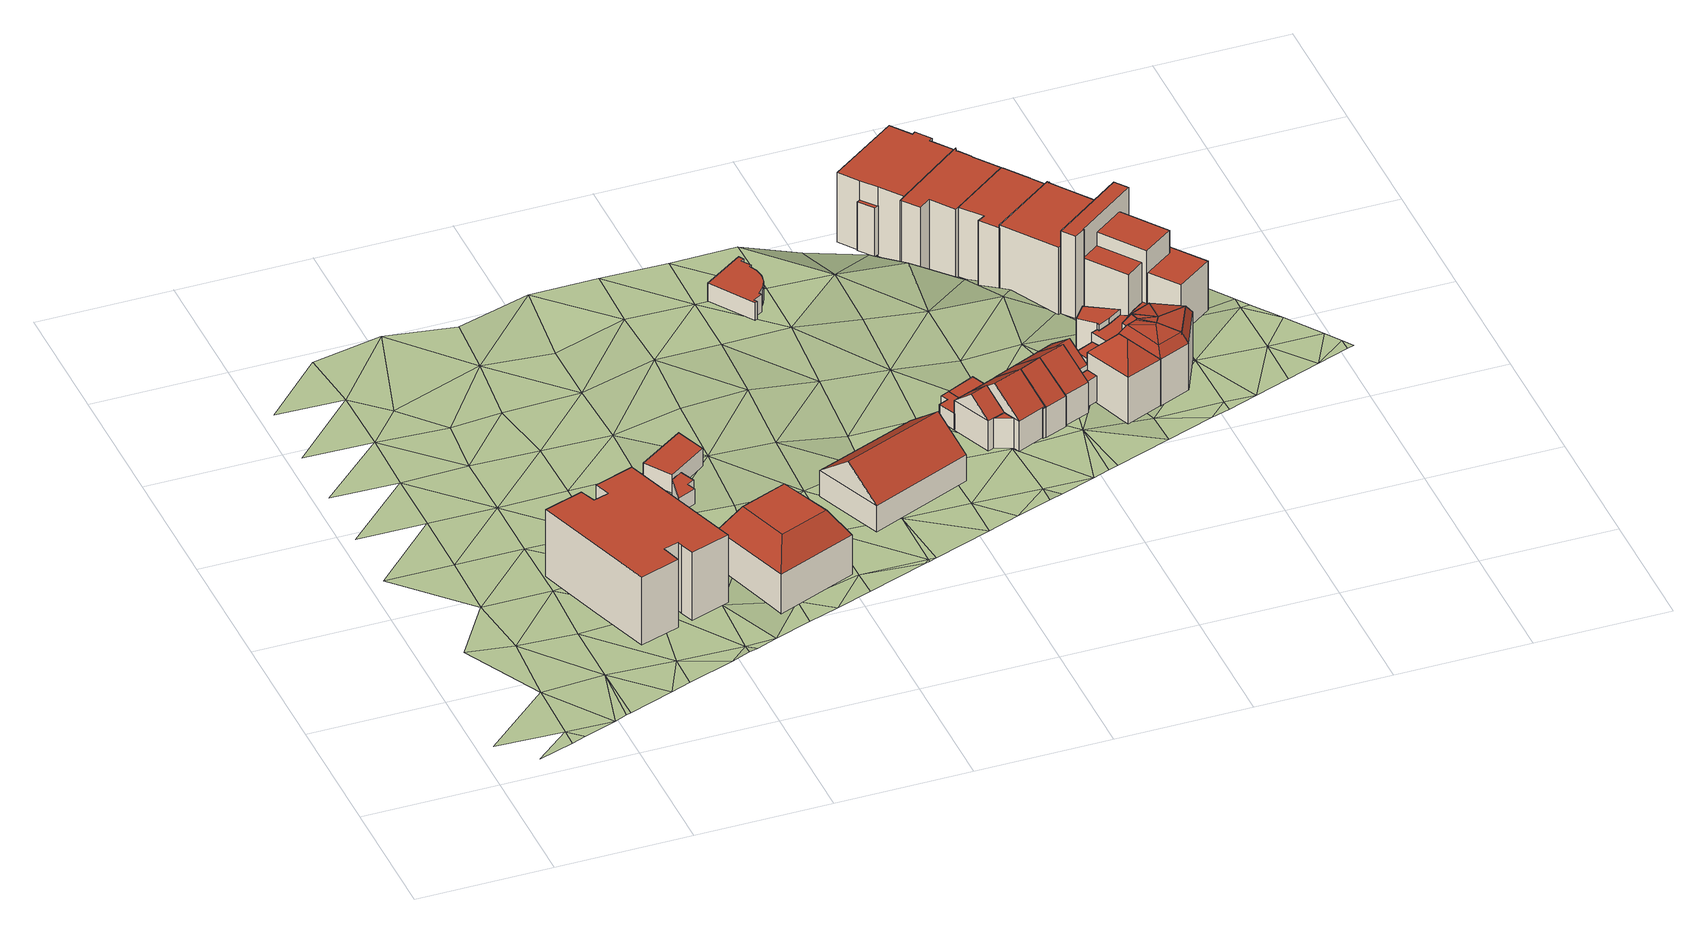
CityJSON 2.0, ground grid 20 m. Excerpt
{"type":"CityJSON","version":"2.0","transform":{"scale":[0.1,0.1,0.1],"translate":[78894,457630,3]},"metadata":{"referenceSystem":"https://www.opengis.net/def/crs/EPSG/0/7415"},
"CityObjects":{
"building1":{"type":"Building","attributes":{"roofType":"1000","RelativeEavesHeight":11.22,"RelativeRidgeHeight":11.22,"AbsoluteEavesHeight":17.05,"AbsoluteRidgeHeight":17.05},"geometry":[{"type":"Solid","lod":"2","boundaries":[[[[0,1,2,3]],[[1,4,5,2]],[[4,6,7,5]],[[6,8,9,7]],[[8,10,11,9]],[[10,12,13,11]],[[12,14,15,13]],[[14,16,17,15]],[[16,18,19,17]],[[18,20,21,19]],[[20,22,23,21]],[[22,24,25,23]],[[24,0,3,25]],[[24,22,20,18,16,14,12,10,8,6,4,1,0]],[[3,2,5,7,9,11,13,15,17,19,21,23,25]]]],"semantics":{"surfaces":[{"type":"WallSurface"},{"type":"RoofSurface","Direction":0,"Slope":90},{"type":"GroundSurface"}],"values":[[0,0,0,0,0,0,0,0,0,0,0,0,0,1,2]]}}]},
"building2":{"type":"Building","attributes":{"roofType":"1000","RelativeEavesHeight":2.49,"RelativeRidgeHeight":2.49,"AbsoluteEavesHeight":8.57,"AbsoluteRidgeHeight":8.57},"geometry":[{"type":"Solid","lod":"2","boundaries":[[[[26,27,28,29]],[[27,30,31,28]],[[30,32,33,31]],[[32,34,35,33]],[[34,36,37,35]],[[36,26,29,37]],[[36,34,32,30,27,26]],[[29,28,31,33,35,37]]]],"semantics":{"surfaces":[{"type":"WallSurface"},{"type":"RoofSurface","Direction":0,"Slope":90},{"type":"GroundSurface"}],"values":[[0,0,0,0,0,0,1,2]]}}]},
"building3":{"type":"Building","attributes":{"roofType":"1040","RelativeEavesHeight":6.53,"RelativeRidgeHeight":10.47,"AbsoluteEavesHeight":11.73,"AbsoluteRidgeHeight":15.67},"geometry":[{"type":"Solid","lod":"2","boundaries":[[[[38,39,40,41]],[[39,42,43,40]],[[42,44,45,43]],[[44,38,41,45]],[[39,38,46,47]],[[42,39,47,48]],[[44,42,48,49]],[[38,44,49,46]],[[48,47,46,49]],[[41,40,43,45]]]],"semantics":{"surfaces":[{"type":"WallSurface"},{"type":"RoofSurface","Direction":157.94,"Slope":32.04},{"type":"RoofSurface","Direction":251.34,"Slope":31.3},{"type":"RoofSurface","Direction":338.25,"Slope":32.05},{"type":"RoofSurface","Direction":68.31,"Slope":31.35},{"type":"RoofSurface","Direction":0,"Slope":90},{"type":"GroundSurface"}],"values":[[0,0,0,0,1,2,3,4,5,6]]}}]},
"building4":{"type":"Building","attributes":{"roofType":"1000","RelativeEavesHeight":3,"RelativeRidgeHeight":3,"AbsoluteEavesHeight":9.41,"AbsoluteRidgeHeight":9.41},"geometry":[{"type":"Solid","lod":"2","boundaries":[[[[50,51,52,53]],[[51,54,55,52]],[[54,56,57,55]],[[56,50,53,57]],[[56,54,51,50]],[[53,52,55,57]]]],"semantics":{"surfaces":[{"type":"WallSurface"},{"type":"RoofSurface","Direction":0,"Slope":90},{"type":"GroundSurface"}],"values":[[0,0,0,0,1,2]]}}]},
"building5":{"type":"Building","attributes":{"roofType":"1030","RelativeEavesHeight":4.33,"RelativeRidgeHeight":8.72,"AbsoluteEavesHeight":9.2,"AbsoluteRidgeHeight":13.59},"geometry":[{"type":"Solid","lod":"2","boundaries":[[[[58,59,60,61]],[[59,62,63,60]],[[62,64,65,63]],[[64,58,61,65]],[[62,59,66]],[[58,64,67]],[[59,58,67,66]],[[64,62,66,67]],[[61,60,63,65]]]],"semantics":{"surfaces":[{"type":"WallSurface"},{"type":"RoofSurface","Direction":157.56,"Slope":50.95},{"type":"RoofSurface","Direction":338.04,"Slope":50.95},{"type":"GroundSurface"}],"values":[[0,0,0,0,0,0,1,2,3]]}}]},
"building6":{"type":"Building","attributes":{"roofType":"1000","RelativeEavesHeight":2.9,"RelativeRidgeHeight":2.9,"AbsoluteEavesHeight":11.89,"AbsoluteRidgeHeight":11.89},"geometry":[{"type":"Solid","lod":"2","boundaries":[[[[68,69,70,71]],[[69,72,73,70]],[[72,74,75,73]],[[74,76,77,75]],[[76,78,79,77]],[[78,80,81,79]],[[80,82,83,81]],[[82,84,85,83]],[[84,86,87,85]],[[86,88,89,87]],[[88,90,91,89]],[[90,92,93,91]],[[92,94,95,93]],[[94,96,97,95]],[[96,68,71,97]],[[96,94,92,90,88,86,84,82,80,78,76,74,72,69,68]],[[71,70,73,75,77,79,81,83,85,87,89,91,93,95,97]]]],"semantics":{"surfaces":[{"type":"WallSurface"},{"type":"RoofSurface","Direction":0,"Slope":90},{"type":"GroundSurface"}],"values":[[0,0,0,0,0,0,0,0,0,0,0,0,0,0,0,1,2]]}}]},
"building7":{"type":"Building","children":["building7-1","building7-2","building7-3","building7-4","building7-5","building7-6","building7-7"]},
"building7-1":{"type":"BuildingPart","attributes":{"roofType":"1010","RelativeEavesHeight":6.86,"RelativeRidgeHeight":8.78,"AbsoluteEavesHeight":11.7,"AbsoluteRidgeHeight":13.62},"parents":["building7"],"geometry":[{"type":"Solid","lod":"2","boundaries":[[[[98,99,100,101]],[[99,102,103,100]],[[102,104,105,103]],[[104,98,101,105]],[[104,102,99,98]],[[101,100,103,105]]]],"semantics":{"surfaces":[{"type":"WallSurface"},{"type":"RoofSurface","Direction":156.77,"Slope":52.13},{"type":"GroundSurface"}],"values":[[0,0,0,0,1,2]]}}]},
"building7-2":{"type":"BuildingPart","attributes":{"roofType":"1000","RelativeEavesHeight":4.9,"RelativeRidgeHeight":4.9,"AbsoluteEavesHeight":9.78,"AbsoluteRidgeHeight":9.78},"parents":["building7"],"geometry":[{"type":"Solid","lod":"2","boundaries":[[[[106,107,108,109]],[[107,110,111,108]],[[110,106,109,111]],[[110,107,106]],[[109,108,111]]]],"semantics":{"surfaces":[{"type":"WallSurface"},{"type":"RoofSurface","Direction":0,"Slope":90},{"type":"GroundSurface"}],"values":[[0,0,0,1,2]]}}]},
"building7-3":{"type":"BuildingPart","attributes":{"roofType":"1030","RelativeEavesHeight":4.92,"RelativeRidgeHeight":8.77,"AbsoluteEavesHeight":9.78,"AbsoluteRidgeHeight":13.62},"parents":["building7"],"geometry":[{"type":"Solid","lod":"2","boundaries":[[[[112,113,114,115]],[[113,116,117,114]],[[116,118,119,117]],[[118,112,115,119]],[[116,113,104]],[[112,118,120]],[[113,112,120,104]],[[118,116,104,120]],[[115,114,117,119]]]],"semantics":{"surfaces":[{"type":"WallSurface"},{"type":"RoofSurface","Direction":337.51,"Slope":50.65},{"type":"RoofSurface","Direction":157.46,"Slope":50.65},{"type":"GroundSurface"}],"values":[[0,0,0,0,0,0,1,2,3]]}}]},
"building7-4":{"type":"BuildingPart","attributes":{"roofType":"1000","RelativeEavesHeight":4.92,"RelativeRidgeHeight":4.92,"AbsoluteEavesHeight":9.78,"AbsoluteRidgeHeight":9.78},"parents":["building7"],"geometry":[{"type":"Solid","lod":"2","boundaries":[[[[116,102,121,117]],[[102,122,123,121]],[[122,124,125,123]],[[124,116,117,125]],[[124,122,102,116]],[[117,121,123,125]]]],"semantics":{"surfaces":[{"type":"WallSurface"},{"type":"RoofSurface","Direction":0,"Slope":90},{"type":"GroundSurface"}],"values":[[0,0,0,0,1,2]]}}]},
"building7-5":{"type":"BuildingPart","attributes":{"roofType":"1000","RelativeEavesHeight":2.69,"RelativeRidgeHeight":2.69,"AbsoluteEavesHeight":7.58,"AbsoluteRidgeHeight":7.58},"parents":["building7"],"geometry":[{"type":"Solid","lod":"2","boundaries":[[[[126,127,128,129]],[[127,130,131,128]],[[130,132,133,131]],[[132,134,115,133]],[[134,135,136,115]],[[135,126,129,136]],[[135,134,132,130,127,126]],[[129,128,131,133,115,136]]]],"semantics":{"surfaces":[{"type":"WallSurface"},{"type":"RoofSurface","Direction":0,"Slope":90},{"type":"GroundSurface"}],"values":[[0,0,0,0,0,0,1,2]]}}]},
"building7-6":{"type":"BuildingPart","attributes":{"roofType":"1030","RelativeEavesHeight":4.89,"RelativeRidgeHeight":7.63,"AbsoluteEavesHeight":9.78,"AbsoluteRidgeHeight":12.52},"parents":["building7"],"geometry":[{"type":"Solid","lod":"2","boundaries":[[[[106,137,138,109]],[[137,139,136,138]],[[139,112,115,136]],[[112,106,109,115]],[[139,137,140]],[[106,112,141]],[[137,106,141,140]],[[112,139,140,141]],[[109,138,136,115]]]],"semantics":{"surfaces":[{"type":"WallSurface"},{"type":"RoofSurface","Direction":158.18,"Slope":50.02},{"type":"RoofSurface","Direction":337.75,"Slope":50.02},{"type":"GroundSurface"}],"values":[[0,0,0,0,0,0,1,2,3]]}}]},
"building7-7":{"type":"BuildingPart","attributes":{"roofType":"1000","RelativeEavesHeight":2.66,"RelativeRidgeHeight":2.66,"AbsoluteEavesHeight":7.58,"AbsoluteRidgeHeight":7.58},"parents":["building7"],"geometry":[{"type":"Solid","lod":"2","boundaries":[[[[132,142,143,133]],[[142,144,114,143]],[[144,134,115,114]],[[134,132,133,115]],[[134,144,142,132]],[[133,143,114,115]]]],"semantics":{"surfaces":[{"type":"WallSurface"},{"type":"RoofSurface","Direction":0,"Slope":90},{"type":"GroundSurface"}],"values":[[0,0,0,0,1,2]]}}]},
"building8":{"type":"Building","children":["building8-1","building8-2","building8-3","building8-4"]},
"building8-1":{"type":"BuildingPart","attributes":{"roofType":"1030","RelativeEavesHeight":4.93,"RelativeRidgeHeight":8.78,"AbsoluteEavesHeight":9.78,"AbsoluteRidgeHeight":13.62},"parents":["building8"],"geometry":[{"type":"Solid","lod":"2","boundaries":[[[[145,146,147,148]],[[146,149,150,147]],[[149,151,152,150]],[[151,145,148,152]],[[149,146,98]],[[145,151,153]],[[146,145,153,98]],[[151,149,98,153]],[[148,147,150,152]]]],"semantics":{"surfaces":[{"type":"WallSurface"},{"type":"RoofSurface","Direction":157.51,"Slope":51.19},{"type":"RoofSurface","Direction":337.02,"Slope":51.19},{"type":"GroundSurface"}],"values":[[0,0,0,0,0,0,1,2,3]]}}]},
"building8-2":{"type":"BuildingPart","attributes":{"roofType":"1010","RelativeEavesHeight":6.79,"RelativeRidgeHeight":8.72,"AbsoluteEavesHeight":11.7,"AbsoluteRidgeHeight":13.62},"parents":["building8"],"geometry":[{"type":"Solid","lod":"2","boundaries":[[[[98,104,154,155]],[[104,156,157,154]],[[156,149,158,157]],[[149,98,155,158]],[[149,156,104,98]],[[155,154,157,158]]]],"semantics":{"surfaces":[{"type":"WallSurface"},{"type":"RoofSurface","Direction":336.52,"Slope":51.2},{"type":"GroundSurface"}],"values":[[0,0,0,0,1,2]]}}]},
"building8-3":{"type":"BuildingPart","attributes":{"roofType":"1000","RelativeEavesHeight":4.17,"RelativeRidgeHeight":4.17,"AbsoluteEavesHeight":8.97,"AbsoluteRidgeHeight":8.97},"parents":["building8"],"geometry":[{"type":"Solid","lod":"2","boundaries":[[[[159,160,161,162]],[[160,163,164,161]],[[163,165,166,164]],[[165,159,162,166]],[[165,163,160,159]],[[162,161,164,166]]]],"semantics":{"surfaces":[{"type":"WallSurface"},{"type":"RoofSurface","Direction":212.16,"Slope":90},{"type":"GroundSurface"}],"values":[[0,0,0,0,1,2]]}}]},
"building8-4":{"type":"BuildingPart","attributes":{"roofType":"1030","RelativeEavesHeight":4.89,"RelativeRidgeHeight":7.53,"AbsoluteEavesHeight":9.78,"AbsoluteRidgeHeight":12.42},"parents":["building8"],"geometry":[{"type":"Solid","lod":"2","boundaries":[[[[151,167,168,169]],[[167,170,171,168]],[[170,172,173,171]],[[172,151,169,173]],[[170,167,174]],[[151,172,175]],[[167,151,175,174]],[[172,170,174,175]],[[169,168,171,173]]]],"semantics":{"surfaces":[{"type":"WallSurface"},{"type":"RoofSurface","Direction":336.74,"Slope":51.87},{"type":"RoofSurface","Direction":156.65,"Slope":51.87},{"type":"GroundSurface"}],"values":[[0,0,0,0,0,0,1,2,3]]}}]},
"building9":{"type":"Building","children":["building9-1","building9-2"]},
"building9-1":{"type":"BuildingPart","attributes":{"roofType":"1040","RelativeEavesHeight":7.59,"RelativeRidgeHeight":10.82,"AbsoluteEavesHeight":11.88,"AbsoluteRidgeHeight":15.11},"parents":["building9"],"geometry":[{"type":"Solid","lod":"2","boundaries":[[[[176,177,178,179]],[[177,180,181,178]],[[180,182,183,181]],[[182,176,179,183]],[[180,177,184]],[[176,182,185]],[[177,176,185,184]],[[182,180,184,185]],[[179,178,181,183]]]],"semantics":{"surfaces":[{"type":"WallSurface"},{"type":"RoofSurface","Direction":157.43,"Slope":45},{"type":"RoofSurface","Direction":335.67,"Slope":44.98},{"type":"RoofSurface","Direction":67.06,"Slope":42.35},{"type":"RoofSurface","Direction":247.94,"Slope":42.34},{"type":"GroundSurface"}],"values":[[0,0,0,0,1,2,3,4,5]]}}]},
"building9-2":{"type":"BuildingPart","attributes":{"roofType":"1000","RelativeEavesHeight":5.98,"RelativeRidgeHeight":5.98,"AbsoluteEavesHeight":10.79,"AbsoluteRidgeHeight":10.79},"parents":["building9"],"geometry":[{"type":"Solid","lod":"2","boundaries":[[[[186,187,188,162]],[[187,189,190,188]],[[189,191,192,190]],[[191,186,162,192]],[[191,189,187,186]],[[162,188,190,192]]]],"semantics":{"surfaces":[{"type":"WallSurface"},{"type":"RoofSurface","Direction":301.19,"Slope":90},{"type":"GroundSurface"}],"values":[[0,0,0,0,1,2]]}}]},
"building10":{"type":"Building","children":["building10-1","building10-2","building10-3","building10-4"]},
"building10-1":{"type":"BuildingPart","attributes":{"roofType":"1000","RelativeEavesHeight":11.49,"RelativeRidgeHeight":11.49,"AbsoluteEavesHeight":15.17,"AbsoluteRidgeHeight":15.17},"parents":["building10"],"geometry":[{"type":"Solid","lod":"2","boundaries":[[[[193,194,195,196]],[[194,197,198,195]],[[197,199,200,198]],[[199,201,202,200]],[[201,203,204,202]],[[203,205,206,204]],[[205,207,208,206]],[[207,209,210,208]],[[209,211,212,210]],[[211,193,196,212]],[[211,209,207,205,203,201,199,197,194,193]],[[196,195,198,200,202,204,206,208,210,212]]]],"semantics":{"surfaces":[{"type":"WallSurface"},{"type":"RoofSurface","Direction":0,"Slope":90},{"type":"GroundSurface"}],"values":[[0,0,0,0,0,0,0,0,0,0,1,2]]}}]},
"building10-2":{"type":"BuildingPart","attributes":{"roofType":"1000","RelativeEavesHeight":8.1,"RelativeRidgeHeight":8.1,"AbsoluteEavesHeight":11.77,"AbsoluteRidgeHeight":11.77},"parents":["building10"],"geometry":[{"type":"Solid","lod":"2","boundaries":[[[[213,214,196,195]],[[214,215,216,196]],[[215,217,218,216]],[[217,219,220,218]],[[219,221,198,220]],[[221,213,195,198]],[[221,219,217,215,214,213]],[[195,196,216,218,220,198]]]],"semantics":{"surfaces":[{"type":"WallSurface"},{"type":"RoofSurface","Direction":0,"Slope":90},{"type":"GroundSurface"}],"values":[[0,0,0,0,0,0,1,2]]}}]},
"building10-3":{"type":"BuildingPart","attributes":{"roofType":"1000","RelativeEavesHeight":7.97,"RelativeRidgeHeight":7.97,"AbsoluteEavesHeight":12.07,"AbsoluteRidgeHeight":12.07},"parents":["building10"],"geometry":[{"type":"Solid","lod":"2","boundaries":[[[[222,223,224,225]],[[223,226,227,224]],[[226,228,229,227]],[[228,222,225,229]],[[228,226,223,222]],[[225,224,227,229]]]],"semantics":{"surfaces":[{"type":"WallSurface"},{"type":"RoofSurface","Direction":0,"Slope":90},{"type":"GroundSurface"}],"values":[[0,0,0,0,1,2]]}}]},
"building10-4":{"type":"BuildingPart","attributes":{"roofType":"1000","RelativeEavesHeight":8.07,"RelativeRidgeHeight":8.07,"AbsoluteEavesHeight":11.77,"AbsoluteRidgeHeight":11.77},"parents":["building10"],"geometry":[{"type":"Solid","lod":"2","boundaries":[[[[230,231,208,210]],[[231,232,233,208]],[[232,234,235,233]],[[234,236,237,235]],[[236,238,212,237]],[[238,230,210,212]],[[238,236,234,232,231,230]],[[210,208,233,235,237,212]]]],"semantics":{"surfaces":[{"type":"WallSurface"},{"type":"RoofSurface","Direction":0,"Slope":90},{"type":"GroundSurface"}],"values":[[0,0,0,0,0,0,1,2]]}}]},
"building11":{"type":"Building","attributes":{"roofType":"1000","RelativeEavesHeight":11.5,"RelativeRidgeHeight":11.5,"AbsoluteEavesHeight":15.17,"AbsoluteRidgeHeight":15.17},"geometry":[{"type":"Solid","lod":"2","boundaries":[[[[239,240,241,242]],[[240,243,244,241]],[[243,245,246,244]],[[245,247,248,246]],[[247,249,250,248]],[[249,199,200,250]],[[199,251,220,200]],[[251,252,253,220]],[[252,254,255,253]],[[254,256,257,255]],[[256,258,259,257]],[[258,260,261,259]],[[260,239,242,261]],[[260,258,256,254,252,251,199,249,247,245,243,240,239]],[[242,241,244,246,248,250,200,220,253,255,257,259,261]]]],"semantics":{"surfaces":[{"type":"WallSurface"},{"type":"RoofSurface","Direction":0,"Slope":90},{"type":"GroundSurface"}],"values":[[0,0,0,0,0,0,0,0,0,0,0,0,0,1,2]]}}]},
"building12":{"type":"Building","children":["building12-1","building12-2","building12-3","building12-4","building12-5","building12-6","building12-7","building12-8","building12-9","building12-10","building12-11","building12-12","building12-13","building12-14"]},
"building12-1":{"type":"BuildingPart","attributes":{"roofType":"1000","RelativeEavesHeight":6.01,"RelativeRidgeHeight":6.01,"AbsoluteEavesHeight":10.65,"AbsoluteRidgeHeight":10.65},"parents":["building12"],"geometry":[{"type":"Solid","lod":"2","boundaries":[[[[262,263,264,265]],[[263,266,267,264]],[[266,268,269,267]],[[268,270,271,269]],[[270,272,273,271]],[[272,274,275,273]],[[274,276,277,275]],[[276,278,279,277]],[[278,280,281,279]],[[280,282,283,281]],[[282,262,265,283]],[[282,280,278,276,274,272,270,268,266,263,262]],[[265,264,267,269,271,273,275,277,279,281,283]]]],"semantics":{"surfaces":[{"type":"WallSurface"},{"type":"RoofSurface","Direction":0,"Slope":90},{"type":"GroundSurface"}],"values":[[0,0,0,0,0,0,0,0,0,0,0,1,2]]}}]},
"building12-2":{"type":"BuildingPart","attributes":{"roofType":"1000","RelativeEavesHeight":6.59,"RelativeRidgeHeight":6.59,"AbsoluteEavesHeight":11.46,"AbsoluteRidgeHeight":11.46},"parents":["building12"],"geometry":[{"type":"Solid","lod":"2","boundaries":[[[[284,285,286,287]],[[285,288,289,286]],[[288,290,291,289]],[[290,292,293,291]],[[292,294,295,293]],[[294,296,297,295]],[[296,298,299,297]],[[298,284,287,299]],[[298,296,294,292,290,288,285,284]],[[287,286,289,291,293,295,297,299]]]],"semantics":{"surfaces":[{"type":"WallSurface"},{"type":"RoofSurface","Direction":0,"Slope":90},{"type":"GroundSurface"}],"values":[[0,0,0,0,0,0,0,0,1,2]]}}]},
"building12-3":{"type":"BuildingPart","attributes":{"roofType":"1010","RelativeEavesHeight":8.34,"RelativeRidgeHeight":8.86,"AbsoluteEavesHeight":12.93,"AbsoluteRidgeHeight":13.46},"parents":["building12"],"geometry":[{"type":"Solid","lod":"2","boundaries":[[[[300,301,302,273]],[[301,303,304,302]],[[303,300,273,304]],[[303,301,300]],[[273,302,304]]]],"semantics":{"surfaces":[{"type":"WallSurface"},{"type":"RoofSurface","Direction":332.68,"Slope":32.08},{"type":"GroundSurface"}],"values":[[0,0,0,1,2]]}}]},
"building12-4":{"type":"BuildingPart","attributes":{"roofType":"1010","RelativeEavesHeight":8.08,"RelativeRidgeHeight":8.86,"AbsoluteEavesHeight":12.67,"AbsoluteRidgeHeight":13.46},"parents":["building12"],"geometry":[{"type":"Solid","lod":"2","boundaries":[[[[305,301,302,306]],[[301,300,273,302]],[[300,307,271,273]],[[307,305,306,271]],[[307,300,301,305]],[[306,302,273,271]]]],"semantics":{"surfaces":[{"type":"WallSurface"},{"type":"RoofSurface","Direction":249.59,"Slope":27.94},{"type":"GroundSurface"}],"values":[[0,0,0,0,1,2]]}}]},
"building12-5":{"type":"BuildingPart","attributes":{"roofType":"1010","RelativeEavesHeight":8.08,"RelativeRidgeHeight":8.87,"AbsoluteEavesHeight":12.67,"AbsoluteRidgeHeight":13.46},"parents":["building12"],"geometry":[{"type":"Solid","lod":"2","boundaries":[[[[307,308,269,271]],[[308,309,310,269]],[[309,305,306,310]],[[305,307,271,306]],[[305,309,308,307]],[[271,269,310,306]]]],"semantics":{"surfaces":[{"type":"WallSurface"},{"type":"RoofSurface","Direction":334.82,"Slope":30.95},{"type":"GroundSurface"}],"values":[[0,0,0,0,1,2]]}}]},
"building12-6":{"type":"BuildingPart","attributes":{"roofType":"1010","RelativeEavesHeight":9.22,"RelativeRidgeHeight":9.57,"AbsoluteEavesHeight":13.63,"AbsoluteRidgeHeight":13.98},"parents":["building12"],"geometry":[{"type":"Solid","lod":"2","boundaries":[[[[303,301,311,312]],[[301,313,314,311]],[[313,303,312,314]],[[313,301,303]],[[312,311,314]]]],"semantics":{"surfaces":[{"type":"WallSurface"},{"type":"RoofSurface","Direction":332.68,"Slope":79.85},{"type":"GroundSurface"}],"values":[[0,0,0,1,2]]}}]},
"building12-7":{"type":"BuildingPart","attributes":{"roofType":"1010","RelativeEavesHeight":9.5,"RelativeRidgeHeight":9.76,"AbsoluteEavesHeight":13.72,"AbsoluteRidgeHeight":13.98},"parents":["building12"],"geometry":[{"type":"Solid","lod":"2","boundaries":[[[[313,315,316,317]],[[315,318,319,316]],[[318,320,321,319]],[[320,313,317,321]],[[320,318,315,313]],[[317,316,319,321]]]],"semantics":{"surfaces":[{"type":"WallSurface"},{"type":"RoofSurface","Direction":116.8,"Slope":81.38},{"type":"GroundSurface"}],"values":[[0,0,0,0,1,2]]}}]},
"building12-8":{"type":"BuildingPart","attributes":{"roofType":"1010","RelativeEavesHeight":9.21,"RelativeRidgeHeight":9.55,"AbsoluteEavesHeight":13.63,"AbsoluteRidgeHeight":13.98},"parents":["building12"],"geometry":[{"type":"Solid","lod":"2","boundaries":[[[[301,305,322,311]],[[305,315,323,322]],[[315,301,311,323]],[[315,305,301]],[[311,322,323]]]],"semantics":{"surfaces":[{"type":"WallSurface"},{"type":"RoofSurface","Direction":249.52,"Slope":74.37},{"type":"GroundSurface"}],"values":[[0,0,0,1,2]]}}]},
"building12-9":{"type":"BuildingPart","attributes":{"roofType":"1010","RelativeEavesHeight":9.39,"RelativeRidgeHeight":9.57,"AbsoluteEavesHeight":13.8,"AbsoluteRidgeHeight":13.98},"parents":["building12"],"geometry":[{"type":"Solid","lod":"2","boundaries":[[[[315,313,314,323]],[[313,301,311,314]],[[301,315,323,311]],[[301,313,315]],[[323,314,311]]]],"semantics":{"surfaces":[{"type":"WallSurface"},{"type":"RoofSurface","Direction":297.07,"Slope":78.92},{"type":"GroundSurface"}],"values":[[0,0,0,1,2]]}}]},
"building12-10":{"type":"BuildingPart","attributes":{"roofType":"1010","RelativeEavesHeight":9.38,"RelativeRidgeHeight":9.73,"AbsoluteEavesHeight":13.63,"AbsoluteRidgeHeight":13.98},"parents":["building12"],"geometry":[{"type":"Solid","lod":"2","boundaries":[[[[315,309,324,316]],[[309,318,319,324]],[[318,315,316,319]],[[318,309,315]],[[316,324,319]]]],"semantics":{"surfaces":[{"type":"WallSurface"},{"type":"RoofSurface","Direction":28.85,"Slope":81.56},{"type":"GroundSurface"}],"values":[[0,0,0,1,2]]}}]},
"building12-11":{"type":"BuildingPart","attributes":{"roofType":"1010","RelativeEavesHeight":9.21,"RelativeRidgeHeight":9.55,"AbsoluteEavesHeight":13.63,"AbsoluteRidgeHeight":13.98},"parents":["building12"],"geometry":[{"type":"Solid","lod":"2","boundaries":[[[[315,305,322,323]],[[305,309,325,322]],[[309,315,323,325]],[[309,305,315]],[[323,322,325]]]],"semantics":{"surfaces":[{"type":"WallSurface"},{"type":"RoofSurface","Direction":334.89,"Slope":81.35},{"type":"GroundSurface"}],"values":[[0,0,0,1,2]]}}]},
"building12-12":{"type":"BuildingPart","attributes":{"roofType":"1010","RelativeEavesHeight":8.48,"RelativeRidgeHeight":9.27,"AbsoluteEavesHeight":12.67,"AbsoluteRidgeHeight":13.46},"parents":["building12"],"geometry":[{"type":"Solid","lod":"2","boundaries":[[[[308,326,327,328]],[[326,318,319,327]],[[318,309,324,319]],[[309,308,328,324]],[[309,318,326,308]],[[328,327,319,324]]]],"semantics":{"surfaces":[{"type":"WallSurface"},{"type":"RoofSurface","Direction":28.55,"Slope":29.5},{"type":"GroundSurface"}],"values":[[0,0,0,0,1,2]]}}]},
"building12-13":{"type":"BuildingPart","attributes":{"roofType":"1010","RelativeEavesHeight":8.48,"RelativeRidgeHeight":9.27,"AbsoluteEavesHeight":12.67,"AbsoluteRidgeHeight":13.46},"parents":["building12"],"geometry":[{"type":"Solid","lod":"2","boundaries":[[[[326,329,330,327]],[[329,320,321,330]],[[320,318,319,321]],[[318,326,327,319]],[[318,320,329,326]],[[327,330,321,319]]]],"semantics":{"surfaces":[{"type":"WallSurface"},{"type":"RoofSurface","Direction":116.33,"Slope":29.82},{"type":"GroundSurface"}],"values":[[0,0,0,0,1,2]]}}]},
"building12-14":{"type":"BuildingPart","attributes":{"roofType":"9999","RelativeEavesHeight":7.68,"RelativeRidgeHeight":9.78,"AbsoluteEavesHeight":11.88,"AbsoluteRidgeHeight":13.98},"parents":["building12"],"geometry":[{"type":"Solid","lod":"2","boundaries":[[[[329,177,331,330]],[[177,176,332,331]],[[176,300,333,332]],[[300,329,330,333]],[[329,300,303,313,320]],[[177,329,320,334]],[[176,177,334,335]],[[300,176,335,303]],[[334,320,313,336]],[[335,334,336]],[[303,335,336,313]],[[330,331,332,333]]]],"semantics":{"surfaces":[{"type":"WallSurface"},{"type":"RoofSurface","Direction":157.29,"Slope":30.09},{"type":"RoofSurface","Direction":247.27,"Slope":24.17},{"type":"RoofSurface","Direction":337.11,"Slope":31.37},{"type":"RoofSurface","Direction":153.85,"Slope":80.75},{"type":"RoofSurface","Direction":247.64,"Slope":78.16},{"type":"RoofSurface","Direction":329.59,"Slope":80.66},{"type":"GroundSurface"}],"values":[[0,0,0,0,0,1,2,3,4,5,6,7]]}}]},
"building13":{"type":"Building","children":["building13-1","building13-2"]},
"building13-1":{"type":"BuildingPart","attributes":{"roofType":"1000","RelativeEavesHeight":8.09,"RelativeRidgeHeight":8.09,"AbsoluteEavesHeight":11.77,"AbsoluteRidgeHeight":11.77},"parents":["building13"],"geometry":[{"type":"Solid","lod":"2","boundaries":[[[[337,338,339,340]],[[338,341,342,339]],[[341,343,344,342]],[[343,337,340,344]],[[343,341,338,337]],[[340,339,342,344]]]],"semantics":{"surfaces":[{"type":"WallSurface"},{"type":"RoofSurface","Direction":0,"Slope":90},{"type":"GroundSurface"}],"values":[[0,0,0,0,1,2]]}}]},
"building13-2":{"type":"BuildingPart","attributes":{"roofType":"1000","RelativeEavesHeight":11.48,"RelativeRidgeHeight":11.48,"AbsoluteEavesHeight":15.17,"AbsoluteRidgeHeight":15.17},"parents":["building13"],"geometry":[{"type":"Solid","lod":"2","boundaries":[[[[345,346,347,348]],[[346,349,350,347]],[[349,239,242,350]],[[239,260,261,242]],[[260,351,340,261]],[[351,352,344,340]],[[352,353,354,344]],[[353,355,356,354]],[[355,357,358,356]],[[357,359,360,358]],[[359,345,348,360]],[[359,357,355,353,352,351,260,239,349,346,345]],[[348,347,350,242,261,340,344,354,356,358,360]]]],"semantics":{"surfaces":[{"type":"WallSurface"},{"type":"RoofSurface","Direction":0,"Slope":90},{"type":"GroundSurface"}],"values":[[0,0,0,0,0,0,0,0,0,0,0,1,2]]}}]},
"building14":{"type":"Building","children":["building14-1","building14-2","building14-3","building14-4","building14-5","building14-6","building14-7"]},
"building14-1":{"type":"BuildingPart","attributes":{"roofType":"1000","RelativeEavesHeight":14.52,"RelativeRidgeHeight":14.52,"AbsoluteEavesHeight":18.25,"AbsoluteRidgeHeight":18.25},"parents":["building14"],"geometry":[{"type":"Solid","lod":"2","boundaries":[[[[361,362,363,364]],[[362,365,366,363]],[[365,367,368,366]],[[367,369,370,368]],[[369,371,372,370]],[[371,361,364,372]],[[371,369,367,365,362,361]],[[364,363,366,368,370,372]]]],"semantics":{"surfaces":[{"type":"WallSurface"},{"type":"RoofSurface","Direction":0,"Slope":90},{"type":"GroundSurface"}],"values":[[0,0,0,0,0,0,1,2]]}}]},
"building14-2":{"type":"BuildingPart","attributes":{"roofType":"1000","RelativeEavesHeight":8.75,"RelativeRidgeHeight":8.75,"AbsoluteEavesHeight":15.72,"AbsoluteRidgeHeight":15.72},"parents":["building14"],"geometry":[{"type":"Solid","lod":"2","boundaries":[[[[373,374,375,376]],[[374,377,378,375]],[[377,379,380,378]],[[379,373,376,380]],[[379,377,374,373]],[[376,375,378,380]]]],"semantics":{"surfaces":[{"type":"WallSurface"},{"type":"RoofSurface","Direction":0,"Slope":90},{"type":"GroundSurface"}],"values":[[0,0,0,0,1,2]]}}]},
"building14-3":{"type":"BuildingPart","attributes":{"roofType":"1000","RelativeEavesHeight":9.63,"RelativeRidgeHeight":9.63,"AbsoluteEavesHeight":13.46,"AbsoluteRidgeHeight":13.46},"parents":["building14"],"geometry":[{"type":"Solid","lod":"2","boundaries":[[[[381,382,383,384]],[[382,385,386,383]],[[385,387,388,386]],[[387,381,384,388]],[[387,385,382,381]],[[384,383,386,388]]]],"semantics":{"surfaces":[{"type":"WallSurface"},{"type":"RoofSurface","Direction":0,"Slope":90},{"type":"GroundSurface"}],"values":[[0,0,0,0,1,2]]}}]},
"building14-4":{"type":"BuildingPart","attributes":{"roofType":"1000","RelativeEavesHeight":12,"RelativeRidgeHeight":12,"AbsoluteEavesHeight":15.7,"AbsoluteRidgeHeight":15.7},"parents":["building14"],"geometry":[{"type":"Solid","lod":"2","boundaries":[[[[389,390,391,368]],[[390,392,393,391]],[[392,394,348,393]],[[394,395,360,348]],[[395,396,397,360]],[[396,398,399,397]],[[398,400,401,399]],[[400,402,403,401]],[[402,389,368,403]],[[402,400,398,396,395,394,392,390,389]],[[368,391,393,348,360,397,399,401,403]]]],"semantics":{"surfaces":[{"type":"WallSurface"},{"type":"RoofSurface","Direction":0,"Slope":90},{"type":"GroundSurface"}],"values":[[0,0,0,0,0,0,0,0,0,1,2]]}}]},
"building14-5":{"type":"BuildingPart","attributes":{"roofType":"1000","RelativeEavesHeight":9.6,"RelativeRidgeHeight":9.6,"AbsoluteEavesHeight":13.3,"AbsoluteRidgeHeight":13.3},"parents":["building14"],"geometry":[{"type":"Solid","lod":"2","boundaries":[[[[404,405,406,401]],[[405,407,408,406]],[[407,409,403,408]],[[409,404,401,403]],[[409,407,405,404]],[[401,406,408,403]]]],"semantics":{"surfaces":[{"type":"WallSurface"},{"type":"RoofSurface","Direction":0,"Slope":90},{"type":"GroundSurface"}],"values":[[0,0,0,0,1,2]]}}]},
"building14-6":{"type":"BuildingPart","attributes":{"roofType":"1000","RelativeEavesHeight":8.04,"RelativeRidgeHeight":8.04,"AbsoluteEavesHeight":11.96,"AbsoluteRidgeHeight":11.96},"parents":["building14"],"geometry":[{"type":"Solid","lod":"2","boundaries":[[[[410,411,412,413]],[[411,414,415,412]],[[414,416,417,415]],[[416,410,413,417]],[[416,414,411,410]],[[413,412,415,417]]]],"semantics":{"surfaces":[{"type":"WallSurface"},{"type":"RoofSurface","Direction":0,"Slope":90},{"type":"GroundSurface"}],"values":[[0,0,0,0,1,2]]}}]},
"building14-7":{"type":"BuildingPart","attributes":{"roofType":"1000","RelativeEavesHeight":2.8,"RelativeRidgeHeight":2.8,"AbsoluteEavesHeight":6.96,"AbsoluteRidgeHeight":6.96},"parents":["building14"],"geometry":[{"type":"Solid","lod":"2","boundaries":[[[[418,419,420,421]],[[419,422,423,420]],[[422,418,421,423]],[[422,419,418]],[[421,420,423]]]],"semantics":{"surfaces":[{"type":"WallSurface"},{"type":"RoofSurface","Direction":0,"Slope":90},{"type":"GroundSurface"}],"values":[[0,0,0,1,2]]}}]},
"terrain1":{"type":"TINRelief","geometry":[{"type":"CompositeSurface","lod":"2","boundaries":[[[424,425,426]],[[427,426,428]],[[429,426,425]],[[426,429,430]],[[431,428,432]],[[428,426,430]],[[431,432,433]],[[434,433,435]],[[432,428,436]],[[430,436,428]],[[434,435,437]],[[430,438,436]],[[438,439,436]],[[433,432,440]],[[432,436,441]],[[442,437,443]],[[444,436,439]],[[432,441,440]],[[435,433,445]],[[446,443,447]],[[433,440,445]],[[441,436,448]],[[437,435,449]],[[436,444,448]],[[450,447,451]],[[443,437,449]],[[435,445,449]],[[444,452,448]],[[440,441,453]],[[454,451,455]],[[441,448,453]],[[447,443,456]],[[445,440,457]],[[443,449,456]],[[447,458,451]],[[459,448,452]],[[440,453,457]],[[449,445,460]],[[458,447,461]],[[447,456,461]],[[453,448,462]],[[445,457,460]],[[459,462,448]],[[455,451,463]],[[451,458,463]],[[456,449,464]],[[449,460,465]],[[459,466,462]],[[457,453,467]],[[453,462,468]],[[449,465,464]],[[461,456,469]],[[470,462,466]],[[458,461,471]],[[453,468,467]],[[460,457,472]],[[462,470,473]],[[456,464,469]],[[468,462,473]],[[463,458,471]],[[457,467,472]],[[465,460,474]],[[461,469,471]],[[473,475,468]],[[460,472,474]],[[464,465,476]],[[467,468,477]],[[473,478,475]],[[463,471,479]],[[469,464,480]],[[465,474,476]],[[472,467,477]],[[468,475,477]],[[471,469,480]],[[464,476,480]],[[481,475,478]],[[474,472,482]],[[472,477,483]],[[479,471,484]],[[476,474,482]],[[471,480,485]],[[472,483,482]],[[475,481,486]],[[477,475,487]],[[471,485,484]],[[481,488,486]],[[475,486,487]],[[480,476,489]],[[476,482,490]],[[483,477,491]],[[476,490,489]],[[485,480,492]],[[482,483,491]],[[477,487,491]],[[484,485,492]],[[493,486,488]],[[480,489,492]],[[490,482,494]],[[487,486,495]],[[482,491,496]],[[489,490,494]],[[493,495,486]],[[482,496,494]],[[484,492,497]],[[491,487,498]],[[487,495,498]],[[493,499,495]],[[500,495,499]],[[492,489,501]],[[496,491,502]],[[489,494,503]],[[498,495,500]],[[491,498,502]],[[497,492,501]],[[489,503,501]],[[494,496,504]],[[496,502,505]],[[500,506,498]],[[503,494,504]],[[496,505,504]],[[497,501,507]],[[502,498,508]],[[498,506,509]],[[501,503,510]],[[503,504,510]],[[498,509,508]],[[505,502,511]],[[507,501,512]],[[513,509,506]],[[501,510,512]],[[502,508,511]],[[504,505,514]],[[510,504,514]],[[507,512,515]],[[505,511,514]],[[509,513,516]],[[508,509,517]],[[511,508,517]],[[512,510,518]],[[509,516,517]],[[513,519,516]],[[510,514,520]],[[515,512,518]],[[510,520,518]],[[521,516,519]],[[514,511,522]],[[511,517,522]],[[516,521,523]],[[517,516,523]],[[515,518,524]],[[520,514,525]],[[514,522,526]],[[518,520,525]],[[514,526,525]],[[522,517,527]],[[523,527,517]],[[524,518,528]],[[523,529,527]],[[518,525,530]],[[526,522,531]],[[532,527,529]],[[518,530,528]],[[522,527,533]],[[522,533,531]],[[525,526,534]],[[532,535,527]],[[526,531,534]],[[530,525,536]],[[533,527,537]],[[528,530,536]],[[525,534,536]],[[527,535,538]],[[531,533,537]],[[527,538,537]],[[534,531,539]],[[531,537,540]],[[528,536,541]],[[531,540,539]],[[542,538,535]],[[536,534,543]],[[537,538,544]],[[534,539,543]],[[542,545,538]],[[540,537,544]],[[541,536,543]],[[538,545,544]],[[542,546,545]],[[539,540,547]],[[540,544,548]],[[549,545,546]],[[541,543,550]],[[541,550,551]],[[543,539,547]],[[544,545,549]],[[540,548,547]],[[550,543,552]],[[543,553,552]],[[549,554,544]],[[543,555,553]],[[543,547,555]],[[548,544,556]],[[547,548,557]],[[549,558,554]],[[544,554,556]],[[555,547,559]],[[559,547,557]],[[548,560,557]],[[548,556,560]],[[561,554,558]],[[556,554,562]],[[560,556,563]],[[561,564,554]],[[556,562,563]],[[554,564,562]],[[561,565,564]],[[566,565,561]],[[567,565,566]]]}]}
},
"vertices":[
[422,246,140],[363,226,140],[363,226,28],[422,246,28],[356,246,140],[356,246,28],[354,254,140],[354,254,28],[331,247,140],[331,247,28],[340,218,140],[340,218,28],[280,198,140],[280,198,28],[216,387,140],[216,387,28],[275,407,140],[275,407,28],[284,384,140],[284,384,28],[307,391,140],[307,391,28],[299,415,140],[299,415,28],[358,435,140],[358,435,28],
[456,508,56],[466,485,56],[466,485,31],[456,508,31],[455,479,56],[455,479,31],[460,466,56],[460,466,31],[432,454,56],[432,454,31],[439,496,56],[439,496,31],
[602,253,87],[482,204,87],[482,204,22],[602,253,22],[439,329,87],[439,329,22],[554,375,87],[554,375,22],[571,267,127],[496,237,127],[470,315,127],[540,343,127],
[482,582,64],[499,537,64],[499,537,34],[482,582,34],[439,496,64],[439,496,34],[413,535,64],[413,535,34],
[822,399,62],[669,335,62],[669,335,19],[822,399,19],[627,437,62],[627,437,19],[781,498,62],[781,498,19],[648,386,106],[801,448,106],
[699,827,89],[693,815,89],[693,815,60],[699,827,60],[684,805,89],[684,805,60],[686,801,89],[686,801,60],[672,793,89],[672,793,60],[675,789,89],[675,789,60],[671,786,89],[671,786,60],[628,851,89],[628,851,60],[688,892,89],[688,892,60],[693,885,89],[693,885,60],[688,882,89],[688,882,60],[697,869,89],[697,869,60],[694,866,89],[694,866,60],[699,855,89],[699,855,60],[701,841,89],[701,841,60],
[971,513,106],[991,467,68],[991,467,18],[971,513,18],[957,453,68],[957,453,18],[938,498,106],[938,498,18],
[901,462,68],[908,445,68],[908,445,19],[901,462,19],[883,455,68],[883,455,19],
[876,523,68],[919,541,68],[919,541,19],[876,523,19],[956,455,68],[956,455,19],[912,436,68],[912,436,19],[894,480,106],
[957,453,19],[952,451,68],[952,451,19],[951,453,68],[951,453,19],
[838,539,46],[852,545,46],[852,545,19],[838,539,19],[847,556,46],[847,556,19],[860,562,46],[860,562,19],[876,523,46],[849,512,46],[849,512,19],
[874,452,68],[874,452,19],[849,512,68],[861,482,95],[888,493,95],
[902,581,46],[902,581,19],[919,541,46],
[1030,485,68],[990,469,68],[990,469,18],[1030,485,18],[952,556,68],[952,556,18],[992,574,68],[992,574,18],[1011,529,106],
[938,498,19],[971,513,19],[919,542,68],[919,542,19],[952,556,19],
[1043,522,60],[1050,505,60],[1050,505,18],[1043,522,18],[1026,494,60],[1026,494,18],[1018,512,60],[1018,512,18],
[1017,584,68],[1017,584,19],[992,574,19],[1043,522,68],[1043,522,19],[1018,512,68],[1018,512,19],[1030,553,94],[1005,543,94],
[1096,546,89],[1128,472,89],[1128,472,13],[1096,546,13],[1073,449,89],[1073,449,13],[1043,522,89],[1043,522,13],[1088,490,121],[1082,504,121],
[1043,522,78],[1035,543,78],[1035,543,18],[1063,556,78],[1063,556,18],[1073,536,78],[1073,536,18],
[1009,1006,122],[1004,1002,122],[1004,1002,7],[1009,1006,7],[1027,972,122],[1027,972,7],[927,897,122],[927,897,7],[902,929,122],[902,929,7],[884,951,122],[884,951,7],[863,980,122],[863,980,7],[966,1054,122],[966,1054,7],[988,1024,122],[988,1024,7],[993,1028,122],[993,1028,7],
[1004,1002,88],[1009,1006,88],[1027,981,88],[1027,981,7],[1028,980,88],[1028,980,7],[1030,974,88],[1030,974,7],[1027,972,88],
[902,929,91],[896,926,91],[896,926,11],[902,929,11],[879,947,91],[879,947,11],[884,951,91],[884,951,11],
[988,1024,88],[966,1054,88],[972,1055,88],[972,1055,7],[977,1052,88],[977,1052,7],[978,1051,88],[978,1051,7],[993,1028,88],
[985,848,122],[980,844,122],[980,844,7],[985,848,7],[955,878,122],[955,878,7],[938,866,122],[938,866,7],[920,888,122],[920,888,7],[918,890,122],[918,890,7],[1030,974,122],[1029,968,122],[1029,968,7],[1031,966,122],[1031,966,7],[1043,950,122],[1043,950,7],[1044,947,122],[1044,947,7],[1071,911,122],[1071,911,7],
[1082,579,76],[1100,588,76],[1100,588,16],[1082,579,16],[1121,602,76],[1121,602,16],[1151,586,76],[1151,586,16],[1110,567,76],[1110,567,16],[1114,554,76],[1114,554,16],[1096,546,76],[1096,546,16],[1086,542,76],[1086,542,16],[1086,543,76],[1086,543,16],[1071,579,76],[1071,579,16],[1080,582,76],[1080,582,16],
[1077,627,85],[1089,620,85],[1089,620,19],[1077,627,19],[1121,602,85],[1121,602,19],[1100,588,85],[1100,588,19],[1082,579,85],[1082,579,19],[1080,582,85],[1080,582,19],[1082,583,85],[1082,583,19],[1059,604,85],[1059,604,19],
[1114,554,89],[1125,549,105],[1125,549,16],[1122,547,105],[1122,547,16],
[1121,562,105],[1121,562,16],[1110,567,89],
[1151,586,89],[1152,576,105],[1152,576,16],
[1125,549,14],[1122,547,14],[1143,525,110],[1143,525,14],
[1150,537,110],[1150,537,12],[1143,525,12],[1195,552,105],[1195,552,12],[1169,499,105],[1169,499,12],
[1121,562,14],[1150,537,14],
[1152,576,12],
[1152,576,14],
[1207,556,89],[1207,556,12],[1151,586,12],
[1176,492,89],[1176,492,12],
[1128,472,12],[1096,546,12],[1114,554,12],[1130,483,105],[1107,540,105],[1141,521,110],
[1073,909,88],[1087,905,88],[1087,905,7],[1073,909,7],[1098,889,88],[1098,889,7],[1098,875,88],[1098,875,7],
[1019,784,122],[999,810,122],[999,810,7],[1019,784,7],[1010,817,122],[1010,817,7],[1073,909,122],[1098,875,122],[1099,874,122],[1099,874,7],[1100,872,122],[1100,872,7],[1111,857,122],[1111,857,7],[1114,853,122],[1114,853,7],
[1107,703,152],[1108,702,152],[1108,702,7],[1107,703,7],[1092,692,152],[1092,692,7],[1078,710,152],[1078,710,7],[1184,788,152],[1184,788,7],[1198,769,152],[1198,769,7],
[1181,659,127],[1134,723,127],[1134,723,40],[1181,659,40],[1179,755,127],[1179,755,40],[1226,691,127],[1226,691,40],
[1150,645,105],[1107,703,105],[1107,703,8],[1150,645,8],[1188,762,105],[1188,762,8],[1230,705,105],[1230,705,8],
[1078,710,127],[1078,711,127],[1078,711,7],[1074,708,127],[1074,708,7],[1019,784,127],[1114,853,127],[1116,851,127],[1116,851,7],[1115,850,127],[1115,850,7],[1126,835,127],[1126,835,7],[1168,777,127],[1168,777,7],
[1126,835,103],[1131,839,103],[1131,839,7],[1174,781,103],[1174,781,7],[1168,777,103],
[1230,705,90],[1267,655,90],[1267,655,9],[1230,705,9],[1214,617,90],[1214,617,9],[1178,665,90],[1178,665,9],
[1214,617,40],[1150,645,40],[1150,645,12],[1214,617,12],[1178,665,40],[1178,665,12],
[59,3,31],[112,22,30],[113,50,30],[11,51,32],[114,142,32],[134,31,30],[184,49,29],[51,262,33],[121,252,32],[109,350,32],[9,450,34],[110,450,34],[208,149,31],[110,550,34],[203,57,29],[210,59,29],[212,350,32],[208,249,31],[8,551,34],[110,649,34],[279,85,28],[210,450,34],[9,651,34],[111,746,34],[310,148,28],[210,549,34],[9,749,34],[110,850,34],[309,96,28],[327,257,30],[9,853,34],[100,945,34],[209,651,34],[313,364,31],[160,802,35],[380,123,26],[312,449,33],[217,740,34],[409,149,25],[206,967,34],[310,649,34],[311,551,34],[409,134,26],[409,351,30],[412,243,29],[293,746,35],[423,139,25],[304,856,35],[411,450,31],[454,151,25],[410,551,34],[511,220,24],[412,645,35],[499,375,26],[510,172,24],[310,949,34],[409,751,34],[556,188,23],[511,550,40],[510,449,27],[410,951,59],[408,845,35],[610,249,22],[609,351,23],[611,209,22],[512,749,62],[510,648,52],[610,451,23],[509,851,61],[703,244,20],[607,650,55],[710,250,20],[609,551,35],[511,950,60],[711,351,19],[710,246,20],[721,250,20],[609,850,60],[704,480,19],[608,750,62],[709,649,43],[711,550,19],[810,284,18],[610,949,60],[807,450,19],[810,350,18],[709,752,62],[810,550,19],[711,849,60],[858,302,18],[811,650,34],[710,951,59],[912,349,16],[905,444,19],[809,849,57],[911,321,17],[811,751,49],[932,329,16],[909,550,20],[985,349,15],[808,967,12],[901,742,44],[911,650,23],[1009,451,18],[890,932,11],[1010,358,15],[914,849,48],[994,638,36],[1025,364,15],[1028,556,20],[1011,750,35],[1110,396,13],[989,834,11],[1071,555,19],[1109,448,13],[1073,711,19],[1109,649,21],[1034,956,7],[1182,423,12],[1115,853,7],[1208,551,12],[1210,451,11],[1211,433,11],[1212,752,7],[1206,644,12],[1257,451,10],[1110,950,6],[1073,1003,7],[1152,891,7],[1179,852,7],[1311,551,8],[1212,806,7],[1310,648,7],[1251,752,7],[1310,471,9],[1235,774,7],[1310,668,7],[1360,489,9],[1355,604,8],[1324,648,7],[1393,551,8],[1409,528,8],[1409,508,8],[1420,512,8]
]}
